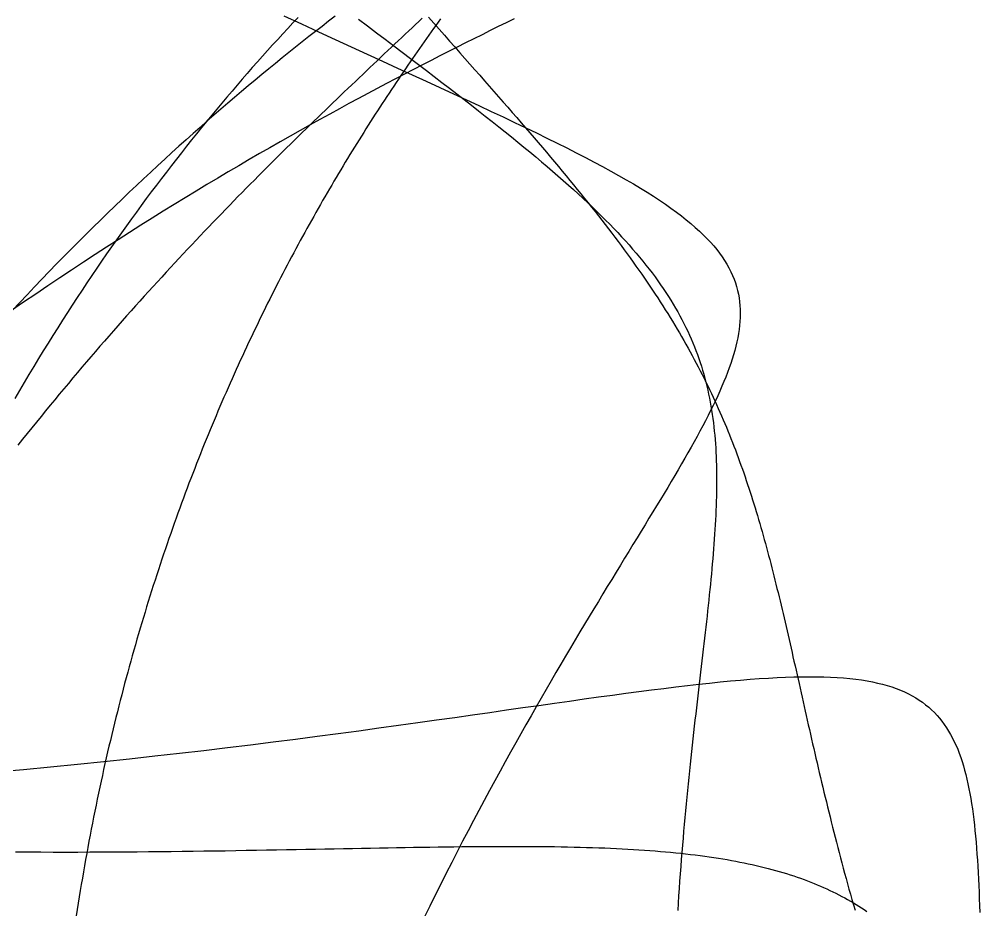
# Model space of a CAD drawing. Header units: metres. Extents: x -15.1 to 13.7, y -13.9 to 15.
# Drawn here: x -5.635 to -2.098, y -2.727 to 0.551 of the extents above; entities that cross this region are included whole.
import ezdxf

# ---------------------------------------------------------------- set-up
doc = ezdxf.new("R2010")
doc.units = ezdxf.units.M

msp = doc.modelspace()

# ---------------------------------------------------------------- linework, layer by layer
for points in [[(-3.8128, 0.5519), (-3.8418, 0.5377), (-3.8713, 0.5232), (-3.901, 0.5085), (-3.9311, 0.4936), (-3.9615, 0.4785), (-3.9922, 0.4631), (-4.0233, 0.4475), (-4.0546, 0.4316), (-4.0863, 0.4155), (-4.1184, 0.3992), (-4.1507, 0.3826), (-4.1834, 0.3657), (-4.2164, 0.3486), (-4.2497, 0.3312), (-4.2834, 0.3135), (-4.3173, 0.2955), (-4.3516, 0.2773), (-4.3862, 0.2587), (-4.4212, 0.2399), (-4.4564, 0.2207), (-4.492, 0.2013), (-4.5279, 0.1815), (-4.5641, 0.1614), (-4.6006, 0.141), (-4.6375, 0.1203), (-4.6747, 0.0992), (-4.7122, 0.0777), (-4.75, 0.056), (-4.7881, 0.0339), (-4.8266, 0.0114), (-4.8654, -0.0115), (-4.9045, -0.0347), (-4.9439, -0.0583), (-4.9837, -0.0822), (-5.0238, -0.1066), (-5.0642, -0.1313), (-5.1049, -0.1565), (-5.1459, -0.182), (-5.1873, -0.2079), (-5.229, -0.2343), (-5.271, -0.2611), (-5.3134, -0.2883), (-5.3561, -0.3159), (-5.3991, -0.344), (-5.4424, -0.3726), (-5.486, -0.4015), (-5.53, -0.431), (-5.5743, -0.4609), (-5.619, -0.4912), (-5.6639, -0.5221)], [(-4.4722, 0.5615), (-4.4963, 0.5431), (-4.5204, 0.5244), (-4.5446, 0.5055), (-4.5689, 0.4864), (-4.5933, 0.4671), (-4.6178, 0.4476), (-4.6424, 0.4279), (-4.6671, 0.408), (-4.6918, 0.3879), (-4.7166, 0.3676), (-4.7416, 0.347), (-4.7666, 0.3263), (-4.7917, 0.3053), (-4.8169, 0.2841), (-4.8421, 0.2627), (-4.8674, 0.2411), (-4.8929, 0.2192), (-4.9184, 0.1972), (-4.9439, 0.1749), (-4.9696, 0.1523), (-4.9953, 0.1295), (-5.0211, 0.1065), (-5.047, 0.0833), (-5.073, 0.0598), (-5.099, 0.0361), (-5.1251, 0.0121), (-5.1513, -0.0121), (-5.1775, -0.0366), (-5.2038, -0.0613), (-5.2302, -0.0863), (-5.2567, -0.1115), (-5.2832, -0.137), (-5.3098, -0.1627), (-5.3364, -0.1887), (-5.3631, -0.215), (-5.3899, -0.2415), (-5.4167, -0.2683), (-5.4436, -0.2954), (-5.4705, -0.3227), (-5.4975, -0.3503), (-5.5246, -0.3782), (-5.5517, -0.4063), (-5.5789, -0.4348), (-5.6061, -0.4635), (-5.6334, -0.4925), (-5.6607, -0.5218)], [(-4.6087, 0.5566), (-4.6274, 0.5368), (-4.6461, 0.5168), (-4.6648, 0.4966), (-4.6835, 0.4763), (-4.7022, 0.4558), (-4.7209, 0.4351), (-4.7396, 0.4144), (-4.7583, 0.3934), (-4.777, 0.3723), (-4.7957, 0.351), (-4.8144, 0.3296), (-4.8331, 0.308), (-4.8518, 0.2862), (-4.8705, 0.2643), (-4.8891, 0.2422), (-4.9078, 0.2199), (-4.9264, 0.1975), (-4.945, 0.1749), (-4.9636, 0.1521), (-4.9822, 0.1292), (-5.0008, 0.1061), (-5.0194, 0.0828), (-5.0379, 0.0594), (-5.0565, 0.0358), (-5.075, 0.012), (-5.0935, -0.012), (-5.112, -0.0361), (-5.1304, -0.0605), (-5.1489, -0.085), (-5.1673, -0.1096), (-5.1857, -0.1345), (-5.204, -0.1595), (-5.2224, -0.1847), (-5.2407, -0.2101), (-5.259, -0.2356), (-5.2772, -0.2614), (-5.2954, -0.2873), (-5.3136, -0.3134), (-5.3318, -0.3397), (-5.3499, -0.3662), (-5.368, -0.3929), (-5.386, -0.4197), (-5.4041, -0.4468), (-5.422, -0.474), (-5.44, -0.5014), (-5.4579, -0.529), (-5.4758, -0.5568), (-5.4936, -0.5848), (-5.5114, -0.613), (-5.5291, -0.6414), (-5.5468, -0.6699), (-5.5644, -0.6987), (-5.582, -0.7276), (-5.5995, -0.7568), (-5.617, -0.7861), (-5.6345, -0.8157), (-5.6519, -0.8454)], [(-4.1515, 0.5544), (-4.1639, 0.5428), (-4.1763, 0.5311), (-4.1888, 0.5193), (-4.2013, 0.5074), (-4.214, 0.4955), (-4.2267, 0.4836), (-4.2394, 0.4715), (-4.2523, 0.4594), (-4.2651, 0.4473), (-4.2781, 0.435), (-4.2911, 0.4227), (-4.3042, 0.4104), (-4.3174, 0.398), (-4.3306, 0.3854), (-4.3439, 0.3729), (-4.3572, 0.3602), (-4.3706, 0.3475), (-4.3841, 0.3347), (-4.3976, 0.3219), (-4.4112, 0.3089), (-4.4249, 0.2959), (-4.4386, 0.2828), (-4.4524, 0.2697), (-4.4662, 0.2564), (-4.4801, 0.2431), (-4.494, 0.2297), (-4.508, 0.2162), (-4.5221, 0.2026), (-4.5362, 0.189), (-4.5504, 0.1753), (-4.5646, 0.1614), (-4.5789, 0.1475), (-4.5933, 0.1336), (-4.6077, 0.1195), (-4.6221, 0.1053), (-4.6366, 0.0911), (-4.6512, 0.0767), (-4.6658, 0.0623), (-4.6805, 0.0478), (-4.6952, 0.0332), (-4.71, 0.0185), (-4.7248, 0.0037), (-4.7397, -0.0112), (-4.7546, -0.0261), (-4.7695, -0.0412), (-4.7846, -0.0564), (-4.7996, -0.0716), (-4.8148, -0.087), (-4.8299, -0.1025), (-4.8451, -0.118), (-4.8604, -0.1337), (-4.8757, -0.1494), (-4.8911, -0.1653), (-4.9065, -0.1812), (-4.9219, -0.1973), (-4.9374, -0.2135), (-4.9529, -0.2297), (-4.9685, -0.2461), (-4.9841, -0.2626), (-4.9998, -0.2792), (-5.0155, -0.2959), (-5.0313, -0.3127), (-5.0471, -0.3296), (-5.0629, -0.3466), (-5.0788, -0.3637), (-5.0947, -0.3809), (-5.1106, -0.3983), (-5.1266, -0.4157), (-5.1427, -0.4333), (-5.1587, -0.451), (-5.1749, -0.4688), (-5.191, -0.4867), (-5.2072, -0.5047), (-5.2234, -0.5229), (-5.2397, -0.5411), (-5.256, -0.5595), (-5.2723, -0.578), (-5.2887, -0.5966), (-5.3051, -0.6154), (-5.3215, -0.6342), (-5.338, -0.6532), (-5.3545, -0.6723), (-5.3711, -0.6916), (-5.3876, -0.7109), (-5.4043, -0.7304), (-5.4209, -0.75), (-5.4376, -0.7697), (-5.4543, -0.7896), (-5.471, -0.8096), (-5.4878, -0.8297), (-5.5046, -0.8499), (-5.5214, -0.8703), (-5.5382, -0.8908), (-5.5551, -0.9114), (-5.572, -0.9322), (-5.5889, -0.9531), (-5.6059, -0.9741), (-5.6229, -0.9953), (-5.6399, -1.0166)], [(-4.0837, 0.5519), (-4.0924, 0.54), (-4.101, 0.528), (-4.1096, 0.516), (-4.1183, 0.504), (-4.1269, 0.4919), (-4.1356, 0.4797), (-4.1442, 0.4675), (-4.1528, 0.4553), (-4.1614, 0.443), (-4.1701, 0.4307), (-4.1787, 0.4183), (-4.1873, 0.4059), (-4.1959, 0.3934), (-4.2045, 0.3809), (-4.2131, 0.3683), (-4.2217, 0.3557), (-4.2303, 0.343), (-4.2389, 0.3303), (-4.2475, 0.3176), (-4.2561, 0.3048), (-4.2646, 0.2919), (-4.2732, 0.279), (-4.2818, 0.2661), (-4.2903, 0.2531), (-4.2989, 0.24), (-4.3074, 0.2269), (-4.3159, 0.2138), (-4.3245, 0.2006), (-4.333, 0.1873), (-4.3415, 0.174), (-4.35, 0.1607), (-4.3585, 0.1473), (-4.367, 0.1338), (-4.3755, 0.1203), (-4.3839, 0.1068), (-4.3924, 0.0932), (-4.4009, 0.0795), (-4.4093, 0.0658), (-4.4177, 0.0521), (-4.4262, 0.0382), (-4.4346, 0.0244), (-4.443, 0.0105), (-4.4514, -0.0035), (-4.4597, -0.0175), (-4.4681, -0.0316), (-4.4765, -0.0457), (-4.4848, -0.0599), (-4.4931, -0.0741), (-4.5015, -0.0884), (-4.5098, -0.1028), (-4.5181, -0.1172), (-4.5264, -0.1316), (-4.5346, -0.1461), (-4.5429, -0.1607), (-4.5511, -0.1753), (-4.5594, -0.1899), (-4.5676, -0.2047), (-4.5758, -0.2194), (-4.5839, -0.2343), (-4.5921, -0.2492), (-4.6003, -0.2641), (-4.6084, -0.2791), (-4.6165, -0.2942), (-4.6246, -0.3093), (-4.6327, -0.3244), (-4.6408, -0.3397), (-4.6489, -0.3549), (-4.6569, -0.3703), (-4.6649, -0.3857), (-4.6729, -0.4011), (-4.6809, -0.4166), (-4.6889, -0.4322), (-4.6968, -0.4478), (-4.7048, -0.4635), (-4.7127, -0.4792), (-4.7206, -0.495), (-4.7284, -0.5109), (-4.7363, -0.5268), (-4.7441, -0.5428), (-4.7519, -0.5588), (-4.7597, -0.5749), (-4.7675, -0.591), (-4.7752, -0.6072), (-4.783, -0.6235), (-4.7907, -0.6398), (-4.7983, -0.6562), (-4.806, -0.6726), (-4.8136, -0.6891), (-4.8212, -0.7057), (-4.8288, -0.7223), (-4.8364, -0.739), (-4.8439, -0.7557), (-4.8515, -0.7725), (-4.859, -0.7894), (-4.8664, -0.8063), (-4.8739, -0.8233), (-4.8813, -0.8403), (-4.8887, -0.8574), (-4.8961, -0.8745), (-4.9034, -0.8918), (-4.9107, -0.909), (-4.918, -0.9264), (-4.9253, -0.9438), (-4.9325, -0.9613), (-4.9397, -0.9788), (-4.9469, -0.9964), (-4.954, -1.014), (-4.9612, -1.0317), (-4.9682, -1.0495), (-4.9753, -1.0673), (-4.9823, -1.0852), (-4.9893, -1.1032), (-4.9963, -1.1212), (-5.0033, -1.1393), (-5.0102, -1.1575), (-5.0171, -1.1757), (-5.0239, -1.1939), (-5.0307, -1.2123), (-5.0375, -1.2307), (-5.0443, -1.2491), (-5.051, -1.2676), (-5.0577, -1.2862), (-5.0643, -1.3049), (-5.071, -1.3236), (-5.0776, -1.3424), (-5.0841, -1.3612), (-5.0906, -1.3801), (-5.0971, -1.3991), (-5.1036, -1.4181), (-5.11, -1.4372), (-5.1164, -1.4564), (-5.1227, -1.4756), (-5.129, -1.4949), (-5.1353, -1.5142), (-5.1415, -1.5337), (-5.1477, -1.5531), (-5.1539, -1.5727), (-5.16, -1.5923), (-5.1661, -1.612), (-5.1721, -1.6317), (-5.1782, -1.6515), (-5.1841, -1.6714), (-5.1901, -1.6913), (-5.1959, -1.7113), (-5.2018, -1.7314), (-5.2076, -1.7515), (-5.2134, -1.7717), (-5.2191, -1.792), (-5.2248, -1.8123), (-5.2304, -1.8327), (-5.236, -1.8531), (-5.2416, -1.8737), (-5.2471, -1.8942), (-5.2526, -1.9149), (-5.258, -1.9356), (-5.2634, -1.9564), (-5.2687, -1.9772), (-5.274, -1.9982), (-5.2793, -2.0191), (-5.2845, -2.0402), (-5.2896, -2.0613), (-5.2948, -2.0825), (-5.2998, -2.1037), (-5.3048, -2.1251), (-5.3098, -2.1464), (-5.3147, -2.1679), (-5.3196, -2.1894), (-5.3245, -2.211), (-5.3292, -2.2326), (-5.334, -2.2543), (-5.3387, -2.2761), (-5.3433, -2.298), (-5.3479, -2.3199), (-5.3524, -2.3419), (-5.3569, -2.3639), (-5.3614, -2.386), (-5.3657, -2.4082), (-5.3701, -2.4304), (-5.3744, -2.4528), (-5.3786, -2.4751), (-5.3828, -2.4976), (-5.3869, -2.5201), (-5.391, -2.5427), (-5.395, -2.5653), (-5.3989, -2.5881), (-5.4028, -2.6108), (-5.4067, -2.6337), (-5.4105, -2.6566), (-5.4142, -2.6796), (-5.4179, -2.7027), (-5.4216, -2.7258), (-5.4251, -2.749)], [(-4.6608, 0.5629), (-4.5964, 0.5332), (-4.5336, 0.5042), (-4.4723, 0.4761), (-4.4126, 0.4487), (-4.3544, 0.4221), (-4.2977, 0.3961), (-4.2426, 0.3709), (-4.1889, 0.3463), (-4.1367, 0.3224), (-4.086, 0.2991), (-4.0367, 0.2763), (-3.9888, 0.2542), (-3.9424, 0.2326), (-3.8973, 0.2115), (-3.8536, 0.1909), (-3.8112, 0.1708), (-3.7702, 0.1511), (-3.7305, 0.1319), (-3.6921, 0.1132), (-3.6549, 0.0948), (-3.619, 0.0768), (-3.5843, 0.0591), (-3.5508, 0.0418), (-3.5184, 0.0249), (-3.4873, 0.0082), (-3.4573, -0.0081), (-3.4284, -0.0242), (-3.4006, -0.0401), (-3.3739, -0.0557), (-3.3483, -0.071), (-3.3237, -0.0862), (-3.3001, -0.1011), (-3.2776, -0.1159), (-3.256, -0.1305), (-3.2354, -0.145), (-3.2157, -0.1593), (-3.1969, -0.1735), (-3.1791, -0.1875), (-3.1622, -0.2015), (-3.1461, -0.2154), (-3.1309, -0.2291), (-3.1165, -0.2429), (-3.1029, -0.2565), (-3.0902, -0.2702), (-3.0782, -0.2837), (-3.067, -0.2973), (-3.0566, -0.3108), (-3.0469, -0.3244), (-3.0379, -0.3379), (-3.0297, -0.3514), (-3.0221, -0.365), (-3.0152, -0.3786), (-3.009, -0.3922), (-3.0034, -0.4059), (-2.9985, -0.4196), (-2.9942, -0.4334), (-2.9905, -0.4473), (-2.9874, -0.4613), (-2.9849, -0.4753), (-2.983, -0.4894), (-2.9816, -0.5036), (-2.9808, -0.5179), (-2.9805, -0.5324), (-2.9807, -0.5469), (-2.9815, -0.5616), (-2.9827, -0.5764), (-2.9845, -0.5914), (-2.9867, -0.6065), (-2.9894, -0.6217), (-2.9926, -0.6371), (-2.9962, -0.6526), (-3.0003, -0.6683), (-3.0048, -0.6842), (-3.0098, -0.7003), (-3.0151, -0.7165), (-3.0208, -0.733), (-3.027, -0.7496), (-3.0335, -0.7664), (-3.0404, -0.7834), (-3.0477, -0.8006), (-3.0554, -0.818), (-3.0634, -0.8357), (-3.0718, -0.8535), (-3.0805, -0.8716), (-3.0895, -0.8899), (-3.0989, -0.9085), (-3.1086, -0.9273), (-3.1186, -0.9463), (-3.1289, -0.9655), (-3.1395, -0.985), (-3.1504, -1.0048), (-3.1616, -1.0248), (-3.1731, -1.0451), (-3.1849, -1.0656), (-3.1969, -1.0864), (-3.2092, -1.1075), (-3.2217, -1.1289), (-3.2346, -1.1505), (-3.2476, -1.1724), (-3.2609, -1.1946), (-3.2744, -1.2171), (-3.2882, -1.2399), (-3.3022, -1.263), (-3.3164, -1.2864), (-3.3309, -1.3101), (-3.3455, -1.3341), (-3.3604, -1.3584), (-3.3755, -1.383), (-3.3907, -1.408), (-3.4062, -1.4333), (-3.4218, -1.4589), (-3.4377, -1.4848), (-3.4537, -1.5111), (-3.4699, -1.5377), (-3.4863, -1.5647), (-3.5029, -1.592), (-3.5196, -1.6197), (-3.5365, -1.6477), (-3.5535, -1.6761), (-3.5707, -1.7048), (-3.5881, -1.7339), (-3.6056, -1.7634), (-3.6233, -1.7932), (-3.6411, -1.8235), (-3.659, -1.8541), (-3.6771, -1.8851), (-3.6953, -1.9164), (-3.7137, -1.9482), (-3.7321, -1.9804), (-3.7507, -2.013), (-3.7695, -2.046), (-3.7883, -2.0794), (-3.8073, -2.1132), (-3.8263, -2.1474), (-3.8455, -2.1821), (-3.8648, -2.2172), (-3.8842, -2.2527), (-3.9037, -2.2887), (-3.9232, -2.3251), (-3.9429, -2.3619), (-3.9627, -2.3992), (-3.9826, -2.437), (-4.0025, -2.4752), (-4.0226, -2.5139), (-4.0427, -2.553), (-4.0629, -2.5926), (-4.0831, -2.6327), (-4.1035, -2.6733), (-4.1239, -2.7144), (-4.1444, -2.7559)], [(-4.3857, 0.5507), (-4.3526, 0.5257), (-4.32, 0.5011), (-4.288, 0.4769), (-4.2565, 0.4531), (-4.2256, 0.4297), (-4.1951, 0.4066), (-4.1652, 0.3839), (-4.1359, 0.3616), (-4.107, 0.3395), (-4.0786, 0.3179), (-4.0508, 0.2965), (-4.0235, 0.2754), (-3.9967, 0.2547), (-3.9703, 0.2342), (-3.9445, 0.214), (-3.9192, 0.1941), (-3.8943, 0.1745), (-3.8699, 0.1551), (-3.846, 0.136), (-3.8226, 0.1172), (-3.7996, 0.0985), (-3.7772, 0.0801), (-3.7551, 0.062), (-3.7335, 0.044), (-3.7124, 0.0262), (-3.6917, 0.0087), (-3.6715, -0.0087), (-3.6517, -0.0258), (-3.6323, -0.0428), (-3.6133, -0.0596), (-3.5948, -0.0763), (-3.5767, -0.0927), (-3.559, -0.1091), (-3.5417, -0.1253), (-3.5248, -0.1413), (-3.5083, -0.1572), (-3.4922, -0.173), (-3.4764, -0.1886), (-3.4611, -0.2042), (-3.4461, -0.2196), (-3.4316, -0.2349), (-3.4173, -0.2501), (-3.4035, -0.2652), (-3.39, -0.2803), (-3.3768, -0.2952), (-3.364, -0.3101), (-3.3516, -0.3249), (-3.3394, -0.3396), (-3.3277, -0.3542), (-3.3162, -0.3688), (-3.3051, -0.3834), (-3.2943, -0.3979), (-3.2838, -0.4123), (-3.2736, -0.4267), (-3.2637, -0.4411), (-3.2541, -0.4554), (-3.2449, -0.4697), (-3.2359, -0.484), (-3.2272, -0.4983), (-3.2188, -0.5125), (-3.2106, -0.5268), (-3.2028, -0.541), (-3.1952, -0.5552), (-3.1879, -0.5694), (-3.1808, -0.5836), (-3.174, -0.5979), (-3.1675, -0.6121), (-3.1612, -0.6264), (-3.1551, -0.6406), (-3.1493, -0.6549), (-3.1437, -0.6692), (-3.1384, -0.6836), (-3.1333, -0.698), (-3.1284, -0.7124), (-3.1237, -0.7268), (-3.1192, -0.7413), (-3.115, -0.7558), (-3.111, -0.7704), (-3.1071, -0.785), (-3.1035, -0.7997), (-3.1001, -0.8144), (-3.0969, -0.8292), (-3.0938, -0.844), (-3.091, -0.8589), (-3.0883, -0.8738), (-3.0858, -0.8889), (-3.0835, -0.904), (-3.0813, -0.9191), (-3.0793, -0.9344), (-3.0775, -0.9497), (-3.0759, -0.9651), (-3.0744, -0.9805), (-3.073, -0.9961), (-3.0718, -1.0117), (-3.0708, -1.0275), (-3.0699, -1.0433), (-3.0691, -1.0592), (-3.0685, -1.0752), (-3.068, -1.0913), (-3.0677, -1.1075), (-3.0674, -1.1237), (-3.0673, -1.1401), (-3.0674, -1.1566), (-3.0675, -1.1732), (-3.0677, -1.1899), (-3.0681, -1.2067), (-3.0686, -1.2236), (-3.0692, -1.2407), (-3.0698, -1.2578), (-3.0706, -1.2751), (-3.0715, -1.2924), (-3.0725, -1.3099), (-3.0735, -1.3275), (-3.0747, -1.3453), (-3.0759, -1.3631), (-3.0772, -1.3811), (-3.0786, -1.3992), (-3.0801, -1.4174), (-3.0817, -1.4358), (-3.0833, -1.4543), (-3.085, -1.4729), (-3.0867, -1.4916), (-3.0886, -1.5105), (-3.0904, -1.5295), (-3.0924, -1.5487), (-3.0944, -1.5679), (-3.0964, -1.5874), (-3.0985, -1.6069), (-3.1007, -1.6266), (-3.1028, -1.6465), (-3.1051, -1.6665), (-3.1074, -1.6866), (-3.1097, -1.7069), (-3.112, -1.7273), (-3.1144, -1.7479), (-3.1168, -1.7686), (-3.1192, -1.7895), (-3.1217, -1.8105), (-3.1242, -1.8317), (-3.1267, -1.853), (-3.1292, -1.8745), (-3.1317, -1.8961), (-3.1343, -1.9179), (-3.1368, -1.9398), (-3.1394, -1.9619), (-3.1419, -1.9842), (-3.1445, -2.0066), (-3.1471, -2.0292), (-3.1497, -2.0519), (-3.1522, -2.0748), (-3.1548, -2.0979), (-3.1574, -2.1211), (-3.1599, -2.1445), (-3.1625, -2.1681), (-3.165, -2.1918), (-3.1675, -2.2157), (-3.17, -2.2398), (-3.1724, -2.264), (-3.1749, -2.2884), (-3.1773, -2.313), (-3.1797, -2.3378), (-3.182, -2.3627), (-3.1844, -2.3878), (-3.1866, -2.413), (-3.1889, -2.4385), (-3.1911, -2.4641), (-3.1933, -2.4899), (-3.1954, -2.5159), (-3.1975, -2.542), (-3.1995, -2.5683), (-3.2015, -2.5948), (-3.2035, -2.6215), (-3.2054, -2.6484), (-3.2072, -2.6754), (-3.209, -2.7027), (-3.2107, -2.7301)], [(-4.1285, 0.558), (-4.1087, 0.5356), (-4.0891, 0.5134), (-4.0697, 0.4915), (-4.0506, 0.4699), (-4.0316, 0.4484), (-4.0129, 0.4272), (-3.9943, 0.4062), (-3.976, 0.3854), (-3.9578, 0.3648), (-3.9399, 0.3444), (-3.9221, 0.3243), (-3.9045, 0.3043), (-3.8872, 0.2845), (-3.87, 0.2649), (-3.8531, 0.2455), (-3.8363, 0.2263), (-3.8197, 0.2073), (-3.8034, 0.1884), (-3.7872, 0.1697), (-3.7712, 0.1512), (-3.7554, 0.1328), (-3.7398, 0.1146), (-3.7244, 0.0966), (-3.7091, 0.0787), (-3.6941, 0.0609), (-3.6792, 0.0434), (-3.6646, 0.0259), (-3.6501, 0.0086), (-3.6358, -0.0086), (-3.6216, -0.0256), (-3.6077, -0.0425), (-3.5939, -0.0593), (-3.5803, -0.076), (-3.5669, -0.0925), (-3.5537, -0.1089), (-3.5406, -0.1252), (-3.5277, -0.1414), (-3.515, -0.1575), (-3.5024, -0.1735), (-3.49, -0.1894), (-3.4778, -0.2051), (-3.4657, -0.2208), (-3.4538, -0.2364), (-3.4421, -0.2519), (-3.4305, -0.2673), (-3.4191, -0.2827), (-3.4078, -0.2979), (-3.3967, -0.3131), (-3.3857, -0.3282), (-3.3749, -0.3432), (-3.3643, -0.3581), (-3.3538, -0.373), (-3.3434, -0.3878), (-3.3332, -0.4026), (-3.3231, -0.4173), (-3.3132, -0.4319), (-3.3034, -0.4465), (-3.2938, -0.461), (-3.2843, -0.4754), (-3.2749, -0.4899), (-3.2657, -0.5042), (-3.2566, -0.5185), (-3.2476, -0.5328), (-3.2388, -0.5471), (-3.23, -0.5613), (-3.2215, -0.5754), (-3.213, -0.5896), (-3.2047, -0.6037), (-3.1964, -0.6177), (-3.1883, -0.6318), (-3.1804, -0.6458), (-3.1725, -0.6598), (-3.1647, -0.6737), (-3.1571, -0.6877), (-3.1496, -0.7016), (-3.1422, -0.7155), (-3.1349, -0.7294), (-3.1277, -0.7433), (-3.1206, -0.7572), (-3.1136, -0.771), (-3.1067, -0.7849), (-3.0999, -0.7987), (-3.0932, -0.8126), (-3.0866, -0.8264), (-3.0802, -0.8403), (-3.0738, -0.8541), (-3.0674, -0.8679), (-3.0612, -0.8818), (-3.0551, -0.8956), (-3.049, -0.9095), (-3.0431, -0.9234), (-3.0372, -0.9372), (-3.0314, -0.9511), (-3.0257, -0.965), (-3.0201, -0.9789), (-3.0145, -0.9928), (-3.009, -1.0068), (-3.0036, -1.0207), (-2.9983, -1.0347), (-2.993, -1.0487), (-2.9878, -1.0627), (-2.9827, -1.0768), (-2.9777, -1.0908), (-2.9727, -1.1049), (-2.9677, -1.1191), (-2.9629, -1.1332), (-2.9581, -1.1474), (-2.9533, -1.1616), (-2.9486, -1.1758), (-2.944, -1.1901), (-2.9394, -1.2044), (-2.9348, -1.2187), (-2.9304, -1.2331), (-2.9259, -1.2475), (-2.9215, -1.2619), (-2.9172, -1.2764), (-2.9129, -1.2909), (-2.9086, -1.3054), (-2.9044, -1.32), (-2.9003, -1.3347), (-2.8961, -1.3493), (-2.892, -1.364), (-2.888, -1.3788), (-2.8839, -1.3936), (-2.8799, -1.4085), (-2.876, -1.4234), (-2.872, -1.4383), (-2.8681, -1.4533), (-2.8642, -1.4683), (-2.8604, -1.4834), (-2.8565, -1.4986), (-2.8527, -1.5138), (-2.8489, -1.529), (-2.8451, -1.5443), (-2.8414, -1.5596), (-2.8376, -1.575), (-2.8339, -1.5905), (-2.8302, -1.606), (-2.8265, -1.6215), (-2.8228, -1.6372), (-2.8191, -1.6528), (-2.8155, -1.6686), (-2.8118, -1.6843), (-2.8081, -1.7002), (-2.8045, -1.7161), (-2.8008, -1.732), (-2.7971, -1.7481), (-2.7935, -1.7641), (-2.7898, -1.7803), (-2.7862, -1.7965), (-2.7825, -1.8127), (-2.7788, -1.829), (-2.7751, -1.8454), (-2.7714, -1.8619), (-2.7677, -1.8784), (-2.764, -1.8949), (-2.7603, -1.9116), (-2.7565, -1.9283), (-2.7528, -1.945), (-2.749, -1.9619), (-2.7452, -1.9787), (-2.7414, -1.9957), (-2.7376, -2.0127), (-2.7337, -2.0298), (-2.7298, -2.0469), (-2.7259, -2.0642), (-2.722, -2.0814), (-2.718, -2.0988), (-2.714, -2.1162), (-2.71, -2.1337), (-2.706, -2.1512), (-2.7019, -2.1688), (-2.6978, -2.1865), (-2.6936, -2.2043), (-2.6894, -2.2221), (-2.6852, -2.24), (-2.6809, -2.2579), (-2.6766, -2.276), (-2.6722, -2.2941), (-2.6679, -2.3122), (-2.6634, -2.3304), (-2.6589, -2.3487), (-2.6544, -2.3671), (-2.6498, -2.3855), (-2.6452, -2.404), (-2.6405, -2.4226), (-2.6358, -2.4413), (-2.631, -2.46), (-2.6262, -2.4788), (-2.6213, -2.4976), (-2.6163, -2.5165), (-2.6113, -2.5355), (-2.6063, -2.5546), (-2.6011, -2.5737), (-2.596, -2.5929), (-2.5907, -2.6122), (-2.5854, -2.6315), (-2.58, -2.6509), (-2.5746, -2.6704), (-2.5691, -2.6899), (-2.5635, -2.7095), (-2.5578, -2.7292)], [(-5.7226, -2.2197), (-5.6201, -2.2105), (-5.5196, -2.201), (-5.4208, -2.1913), (-5.324, -2.1814), (-5.2291, -2.1714), (-5.1362, -2.1612), (-5.0451, -2.151), (-4.9559, -2.1406), (-4.8687, -2.1302), (-4.7833, -2.1198), (-4.6999, -2.1094), (-4.6183, -2.099), (-4.5386, -2.0886), (-4.4608, -2.0783), (-4.3848, -2.0681), (-4.3106, -2.058), (-4.2382, -2.0481), (-4.1676, -2.0382), (-4.0988, -2.0286), (-4.0318, -2.0191), (-3.9664, -2.0098), (-3.9027, -2.0007), (-3.8408, -1.9919), (-3.7804, -1.9832), (-3.7217, -1.9749), (-3.6645, -1.9667), (-3.609, -1.9589), (-3.555, -1.9513), (-3.5024, -1.944), (-3.4514, -1.937), (-3.4018, -1.9303), (-3.3537, -1.924), (-3.3069, -1.9179), (-3.2615, -1.9122), (-3.2175, -1.9068), (-3.1748, -1.9018), (-3.1333, -1.8971), (-3.0931, -1.8927), (-3.0542, -1.8887), (-3.0164, -1.8851), (-2.9799, -1.8818), (-2.9445, -1.8789), (-2.9102, -1.8764), (-2.877, -1.8743), (-2.8448, -1.8725), (-2.8138, -1.8711), (-2.7837, -1.8701), (-2.7547, -1.8695), (-2.7266, -1.8693), (-2.6994, -1.8694), (-2.6732, -1.87), (-2.6479, -1.8709), (-2.6234, -1.8722), (-2.5999, -1.874), (-2.5771, -1.8761), (-2.5551, -1.8786), (-2.534, -1.8815), (-2.5136, -1.8848), (-2.4939, -1.8885), (-2.475, -1.8926), (-2.4568, -1.8971), (-2.4393, -1.902), (-2.4224, -1.9072), (-2.4062, -1.9129), (-2.3906, -1.919), (-2.3756, -1.9255), (-2.3613, -1.9323), (-2.3475, -1.9396), (-2.3342, -1.9472), (-2.3215, -1.9552), (-2.3093, -1.9637), (-2.2977, -1.9725), (-2.2865, -1.9817), (-2.2758, -1.9913), (-2.2656, -2.0013), (-2.2558, -2.0117), (-2.2465, -2.0224), (-2.2376, -2.0336), (-2.2291, -2.0451), (-2.2209, -2.057), (-2.2132, -2.0693), (-2.2059, -2.082), (-2.1988, -2.0951), (-2.1922, -2.1085), (-2.1858, -2.1224), (-2.1798, -2.1366), (-2.1741, -2.1512), (-2.1687, -2.1662), (-2.1636, -2.1815), (-2.1587, -2.1972), (-2.1542, -2.2134), (-2.1498, -2.2298), (-2.1457, -2.2467), (-2.1419, -2.2639), (-2.1383, -2.2815), (-2.1348, -2.2995), (-2.1316, -2.3179), (-2.1286, -2.3366), (-2.1258, -2.3557), (-2.1231, -2.3752), (-2.1207, -2.395), (-2.1183, -2.4153), (-2.1162, -2.4359), (-2.1142, -2.4568), (-2.1123, -2.4782), (-2.1105, -2.4999), (-2.1089, -2.522), (-2.1074, -2.5444), (-2.1059, -2.5672), (-2.1046, -2.5904), (-2.1034, -2.614), (-2.1022, -2.6379), (-2.1012, -2.6623), (-2.1002, -2.6869), (-2.0992, -2.712), (-2.0984, -2.7374)], [(-5.649, -2.514), (-5.6021, -2.5143), (-5.5557, -2.5145), (-5.5098, -2.5146), (-5.4643, -2.5146), (-5.4194, -2.5146), (-5.3749, -2.5145), (-5.3308, -2.5143), (-5.2872, -2.5141), (-5.2441, -2.5139), (-5.2015, -2.5135), (-5.1593, -2.5132), (-5.1176, -2.5128), (-5.0763, -2.5123), (-5.0355, -2.5119), (-4.9951, -2.5114), (-4.9551, -2.5108), (-4.9156, -2.5102), (-4.8766, -2.5097), (-4.838, -2.509), (-4.7998, -2.5084), (-4.7621, -2.5078), (-4.7247, -2.5071), (-4.6879, -2.5065), (-4.6514, -2.5058), (-4.6153, -2.5051), (-4.5797, -2.5044), (-4.5445, -2.5038), (-4.5097, -2.5031), (-4.4753, -2.5024), (-4.4413, -2.5018), (-4.4077, -2.5011), (-4.3745, -2.5005), (-4.3417, -2.4999), (-4.3093, -2.4993), (-4.2773, -2.4987), (-4.2456, -2.4981), (-4.2143, -2.4976), (-4.1835, -2.4971), (-4.153, -2.4966), (-4.1228, -2.4962), (-4.093, -2.4957), (-4.0636, -2.4954), (-4.0346, -2.495), (-4.0059, -2.4947), (-3.9776, -2.4944), (-3.9496, -2.4942), (-3.9219, -2.494), (-3.8946, -2.4939), (-3.8677, -2.4938), (-3.841, -2.4938), (-3.8147, -2.4938), (-3.7888, -2.4938), (-3.7631, -2.4939), (-3.7378, -2.4941), (-3.7128, -2.4943), (-3.6882, -2.4946), (-3.6638, -2.4949), (-3.6397, -2.4953), (-3.616, -2.4958), (-3.5925, -2.4963), (-3.5694, -2.4969), (-3.5465, -2.4975), (-3.5239, -2.4982), (-3.5016, -2.499), (-3.4796, -2.4998), (-3.4579, -2.5007), (-3.4365, -2.5017), (-3.4153, -2.5028), (-3.3944, -2.5039), (-3.3738, -2.5051), (-3.3534, -2.5063), (-3.3333, -2.5077), (-3.3135, -2.5091), (-3.2939, -2.5106), (-3.2746, -2.5122), (-3.2555, -2.5138), (-3.2367, -2.5155), (-3.2181, -2.5173), (-3.1997, -2.5192), (-3.1816, -2.5212), (-3.1637, -2.5233), (-3.146, -2.5254), (-3.1286, -2.5276), (-3.1114, -2.5299), (-3.0944, -2.5323), (-3.0776, -2.5347), (-3.0611, -2.5373), (-3.0448, -2.5399), (-3.0286, -2.5427), (-3.0127, -2.5455), (-2.997, -2.5484), (-2.9814, -2.5514), (-2.9661, -2.5544), (-2.951, -2.5576), (-2.9361, -2.5609), (-2.9213, -2.5642), (-2.9067, -2.5676), (-2.8924, -2.5712), (-2.8782, -2.5748), (-2.8641, -2.5785), (-2.8503, -2.5823), (-2.8366, -2.5862), (-2.8231, -2.5902), (-2.8098, -2.5942), (-2.7966, -2.5984), (-2.7836, -2.6027), (-2.7708, -2.607), (-2.7581, -2.6115), (-2.7455, -2.616), (-2.7332, -2.6206), (-2.7209, -2.6254), (-2.7088, -2.6302), (-2.6969, -2.6351), (-2.6851, -2.6401), (-2.6734, -2.6452), (-2.6619, -2.6504), (-2.6505, -2.6557), (-2.6393, -2.6611), (-2.6281, -2.6666), (-2.6171, -2.6722), (-2.6063, -2.6779), (-2.5955, -2.6837), (-2.5849, -2.6895), (-2.5744, -2.6955), (-2.564, -2.7016), (-2.5537, -2.7077), (-2.5436, -2.714), (-2.5335, -2.7204), (-2.5236, -2.7268), (-2.5137, -2.7334)]]:
    msp.add_lwpolyline(points)

doc.saveas('drawing.dxf')
